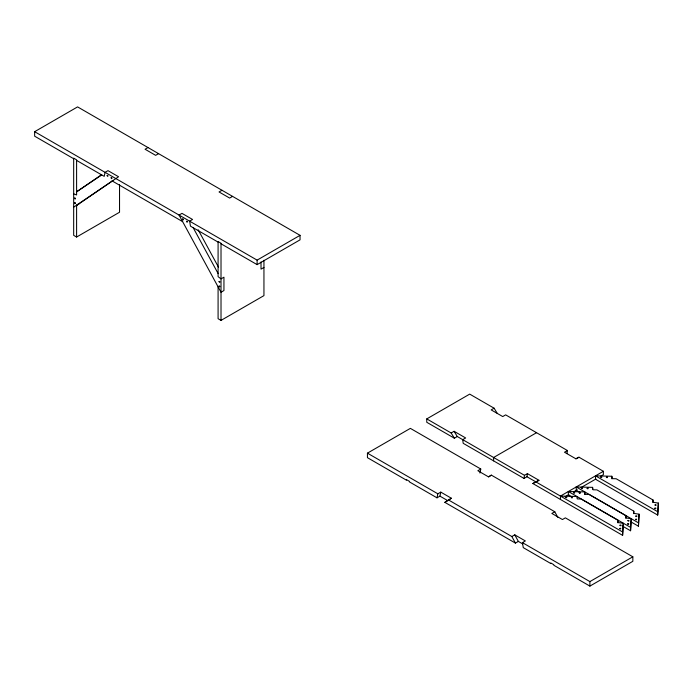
<?xml version="1.0" encoding="UTF-8"?>
<svg xmlns="http://www.w3.org/2000/svg" width="693" height="693" viewBox="0 0 693 693"><rect width="100%" height="100%" fill="white"/><g stroke="black" fill="none" stroke-linecap="round" stroke-linejoin="round"><path stroke-width="1.04" d="M571.136 496.5L568.347 494.889L568.347 491.51L584.684 491.926L585.169 494.326L589.024 494.43L625.918 515.687L625.744 517.914L631.21 518.736L630.552 530.751L622.201 525.935M630.552 530.751L631.21 518.736M579.946 492.48L576.23 490.341L576.23 486.962L592.576 487.37L593.052 489.778L596.916 489.873L633.8 511.139L633.627 513.366L639.093 514.189L638.435 526.195L631.011 521.916M638.435 526.195L639.093 514.189M653.057 500.017L652.884 502.243L658.35 503.066L657.7 515.081L595.495 479.218L595.495 475.84L611.832 476.256L612.309 478.655L616.172 478.759L653.057 500.017L653.057 502.555M657.7 515.081L658.35 503.066M560.446 499.454L560.446 496.075L576.784 496.5L577.26 498.899L581.115 499.003L617.974 520.278L617.801 522.505L623.267 523.336L622.6 535.342L532.848 483.523L538.981 480.301L527.416 473.631L524.488 475.32L524.021 478.43L463.193 443.312L462.725 439.665L465.653 437.967L454.088 431.297L451.16 432.986L426.767 418.901L426.767 422.28L454.365 438.21L457.285 436.521L524.488 475.32M622.6 535.342L623.267 523.336M524.021 478.43L526.949 476.741L527.416 473.631M566.952 453.638L567.42 450.528L505.656 414.873L502.728 416.562L491.164 409.892L494.092 408.194L497.297 413.426M437.006 497.825L437.846 493.806L440.774 492.117L451.351 498.224L447.782 500.667L439.934 496.136L437.006 497.825L409.398 481.886L409.398 481.323L406.47 479.634L406.47 480.197L367.437 457.666L367.437 453.153L410.369 428.369L480.777 469.014L479.937 473.042M439.934 496.136L440.774 492.117M101.481 174.775L76.602 191.814L101.75 174.913M73.675 207.172L118.564 176.75L107.987 170.643L105.059 172.332L104.219 176.36L76.602 160.412M76.602 205.483L113.202 180.423M522.704 543.927L518.347 541.406L515.419 543.095L444.854 502.356L451.351 498.224M488.678 476.957L491.354 475.129L554.781 511.746L557.839 517.368M73.675 158.723L34.65 136.192L34.65 131.687L77.581 106.895L300.043 235.334L300.043 239.847L257.112 264.631L221.015 243.789M147.99 147.548L145.062 149.238L155.639 155.345L158.567 153.655M79.53 203.473L76.602 205.171L76.602 237.032L73.675 235.343L73.675 158.16L76.602 159.849L76.602 194.967L73.675 193.823M76.602 237.032L119.534 212.24L119.534 184.633M221.985 190.272L219.057 191.961L229.643 198.068L232.571 196.379M34.65 131.687L257.112 260.126L300.043 235.334M263.946 267.446L261.018 269.135L261.018 261.945M218.087 286.85L218.087 318.711L221.015 320.4L263.946 295.616L263.946 260.256M426.767 418.901L469.698 394.118L494.092 408.194M536.538 432.701L493.607 457.493L493.607 460.871M480.777 469.014L477.849 470.712L488.426 476.819L491.354 475.129M444.854 502.356L447.046 501.091M567.42 450.528L564.492 452.226L576.056 458.896L578.984 457.207L603.378 471.292L603.378 474.67L600.571 476.29M532.848 483.523L538.981 480.301M560.446 496.075L603.378 471.292M565.107 496.76L568.84 494.611M573.509 491.917L577.243 489.76M580.977 487.603L595.911 478.984M448.423 499.913L511.85 536.529L514.769 534.84L525.355 540.947L522.427 542.636L523.267 547.626L550.874 563.565L550.874 563.002L553.802 564.691L553.802 565.254L589.899 586.105L632.839 561.313L632.839 556.808L565.358 517.853L562.43 519.542L551.853 513.435L554.781 511.746M522.427 542.636L589.899 581.592L632.839 556.808M575.779 458.74L578.984 457.207M112.067 180.89L182.631 221.63M218.087 242.1L190.471 226.161L189.639 221.162L192.559 219.473L181.982 213.366L179.054 215.055L221.015 292.238L223.943 290.54L223.943 277.191L221.015 278.881L218.087 276.654L218.087 241.536L221.015 243.226L221.015 320.4M595.495 475.84L657.7 511.703M576.23 486.962L638.435 522.817M568.347 491.51L630.552 527.373M526.949 476.741L535.776 481.834M536.053 481.99L622.6 531.964M367.437 453.153L437.846 493.806M454.088 431.297L457.285 436.521M451.16 432.986L454.365 438.21M514.769 534.84L518.347 541.406M511.85 536.529L515.419 543.095M198.163 229.781L218.477 267.134M193.208 227.737L218.087 273.501M633.8 511.139L633.8 513.669M625.918 515.687L625.918 518.225M617.974 520.278L617.974 522.817M611.832 476.256L611.832 478.785M592.576 487.37L592.576 489.059M589.899 581.592L589.899 586.105M584.684 491.926L584.684 494.455M257.112 260.126L257.112 264.631M74.671 198.094C75.052 200.494 76.343 197.566 74.671 198.094M74.671 202.72C75.052 205.119 76.343 202.183 74.671 202.72M107.155 175.442C107.536 177.85 108.827 174.913 107.155 175.442M111.14 177.746C111.521 180.145 112.812 177.217 111.14 177.746M182.606 219.005C182.987 221.413 184.277 218.477 182.606 219.005M186.59 221.301C186.971 223.709 188.262 220.772 186.59 221.301M219.075 281.462C219.438 283.861 220.772 280.951 219.075 281.462M219.075 286.088C219.456 288.496 220.746 285.559 219.075 286.088M565.67 497.305C566.579 498.943 567.662 496.171 565.67 497.305M571.327 497.453C572.236 499.09 573.319 496.309 571.327 497.453M573.579 492.74C574.488 494.369 575.571 491.597 573.579 492.74M579.235 492.879C580.145 494.516 581.228 491.744 579.235 492.879M581.462 488.184C582.371 489.821 583.454 487.049 581.462 488.184M587.118 488.331C588.028 489.968 589.111 487.188 587.118 488.331M600.718 477.07C601.628 478.698 602.711 475.926 600.718 477.07M606.375 477.208C607.293 478.846 608.324 476.082 606.375 477.208M619.949 525.251C620.85 526.888 621.933 524.107 619.949 525.251M619.698 528.499C620.607 530.136 621.682 527.356 619.698 528.499M627.893 520.66C628.802 522.288 629.885 519.516 627.893 520.66M627.65 523.908C628.56 525.537 629.634 522.765 627.65 523.908M635.776 516.103C636.685 517.74 637.768 514.968 635.776 516.103M635.533 519.352C636.443 520.989 637.517 518.217 635.533 519.352M655.032 504.989C655.942 506.618 657.025 503.846 655.032 504.989M654.79 508.238C655.699 509.866 656.782 507.094 654.79 508.238"/></g></svg>
